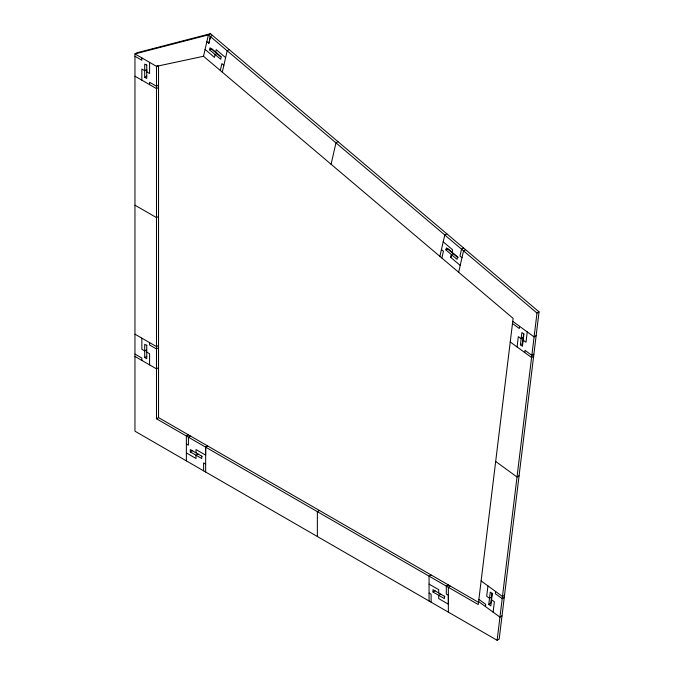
<?xml version="1.0" encoding="UTF-8"?>
<svg xmlns="http://www.w3.org/2000/svg" width="674" height="674" viewBox="0 0 674 674"><rect width="100%" height="100%" fill="white"/><g stroke="black" fill="none" stroke-linecap="round" stroke-linejoin="round"><path stroke-width="1.01" d="M134.96 354.069L134.96 53.92L137.007 52.741L210.457 33.7L539.04 311.877L499.173 639.12L497.126 640.3L134.96 431.2L134.96 354.069L141.852 358.054L141.852 360.413M146.747 64.78L146.747 71.857L149.586 73.5L149.586 62.37M478.481 602.32L158.533 417.585L158.533 66.212M207.702 445.977L205.654 447.165L205.654 455.127L196.016 449.558L196.016 452.844M448.353 612.144L448.353 587.281L450.401 586.102M485.44 606.549L485.71 604.359L478.877 599.371M487.959 585.925L486.695 596.237L489.518 598.293L491.565 597.113M517.076 346.95L518.331 336.638L521.145 338.693L523.192 337.514M519.587 326.326L519.317 328.516L512.484 323.528M488.776 604.409L490.268 592.176L492.298 593.659L490.807 605.884L488.776 604.409L490.824 603.222L492.062 593.036M520.404 344.81L521.895 332.577L523.925 334.06L522.434 346.293L520.404 344.81L522.451 343.63L523.69 333.436M493.115 612.144L494.371 601.823L491.548 599.767M495.626 591.511L495.356 593.701L502.197 598.689L504.245 597.509M524.743 352.544L525.012 350.354L531.845 355.341L533.892 354.162M527.253 331.92L525.998 342.232L523.176 340.176M497.126 640.3L536.993 313.056L539.04 311.877M536.993 313.056L208.409 34.88L134.96 53.92L156.486 66.347L156.486 418.765L478.245 604.544L513.116 318.364L203.523 56.271L208.409 34.88L210.457 33.7M206.842 41.729L208.839 43.422L210.398 36.573L212.445 35.385M208.839 43.422L210.398 36.573M209.555 49.825L210.018 47.795L221.156 57.223L220.693 59.253L209.555 49.825L211.594 48.646L221.148 56.726M215.587 52.505L216.228 49.682L225.622 57.627M220.305 70.475L221.872 63.626L223.861 65.311M222.294 72.169L227.189 50.777L229.236 49.598M331.086 164.262L335.972 142.88L338.019 141.7M439.878 256.364L444.764 234.982L446.811 233.794M441.874 258.049L443.433 251.2L441.445 249.515M445.91 249.919L446.373 247.889L457.511 257.316L457.048 259.347L445.91 249.919L447.957 248.74L458.295 257.493M460.224 265.413L450.83 257.46L451.479 254.637L453.526 253.458M451.942 252.607L452.591 249.776L443.197 241.831M458.657 272.262L463.544 250.88L465.591 249.692M450.83 257.46L451.479 254.637M157.851 65.563L156.486 66.347L203.523 56.271M146.747 65.26L144.699 64.072L144.699 77.283L146.747 76.095M158.533 85.067L156.486 86.255L149.586 82.27L149.586 84.638M217.171 53.356L215.116 54.543L214.475 57.366L205.081 49.421M158.533 87.435L156.486 88.614L134.96 76.187M158.533 216.421L156.486 217.609L134.96 205.174M146.747 349.739L144.699 350.927L141.852 349.284L141.852 338.146M158.533 345.417L156.486 346.596L134.96 334.169M158.533 347.776L156.486 348.955L149.586 344.978L149.586 342.611M146.747 345.501L144.699 344.321L144.699 357.523L146.747 356.344M158.533 367.684L156.486 368.863L134.96 356.436M156.486 418.765L158.533 417.585M463.602 248.007L461.555 249.186L459.988 256.036L461.976 257.729M188.425 434.848L186.369 436.027L186.369 460.89M190.464 436.027L188.417 437.215L188.417 445.177L186.369 443.989M202.141 456.382L190.295 449.541L190.295 451.909L192.343 450.721M198.063 454.023L196.016 455.203L196.016 458.489L186.369 452.928M536.142 335.719L534.094 336.907L512.745 321.346M533.623 356.344L531.575 357.532L510.235 341.971M319.409 510.479L317.361 511.659L317.361 536.512M519.064 475.836L517.017 477.015L495.676 461.454M431.116 574.973L429.068 576.152L429.068 601.006M444.84 596.507L432.994 589.666L432.994 592.025L435.042 590.845M448.353 584.922L446.306 586.102L446.306 594.064L448.353 595.243L448.353 604.182L438.715 598.613L438.715 595.327L440.762 594.148M504.506 595.319L502.459 596.498L481.118 580.937M501.995 615.943L499.948 617.123L478.607 601.562M134.96 56.287L141.852 60.264L141.852 57.905M144.699 77.283L146.747 78.462L146.747 69.498L144.699 70.677L141.852 69.034L141.852 80.172M146.747 352.106L149.586 353.749L149.586 364.878M144.699 357.523L146.747 358.711L146.747 345.029M429.068 584.114L438.715 589.683L438.715 592.96M190.295 451.909L201.728 458.505L201.728 456.146M432.994 592.025L444.427 598.63L444.427 596.263M205.654 464.057L203.607 462.878L203.607 470.84M429.068 593.044L431.116 594.224L431.116 602.185M205.654 447.165L205.654 472.019"/></g></svg>
